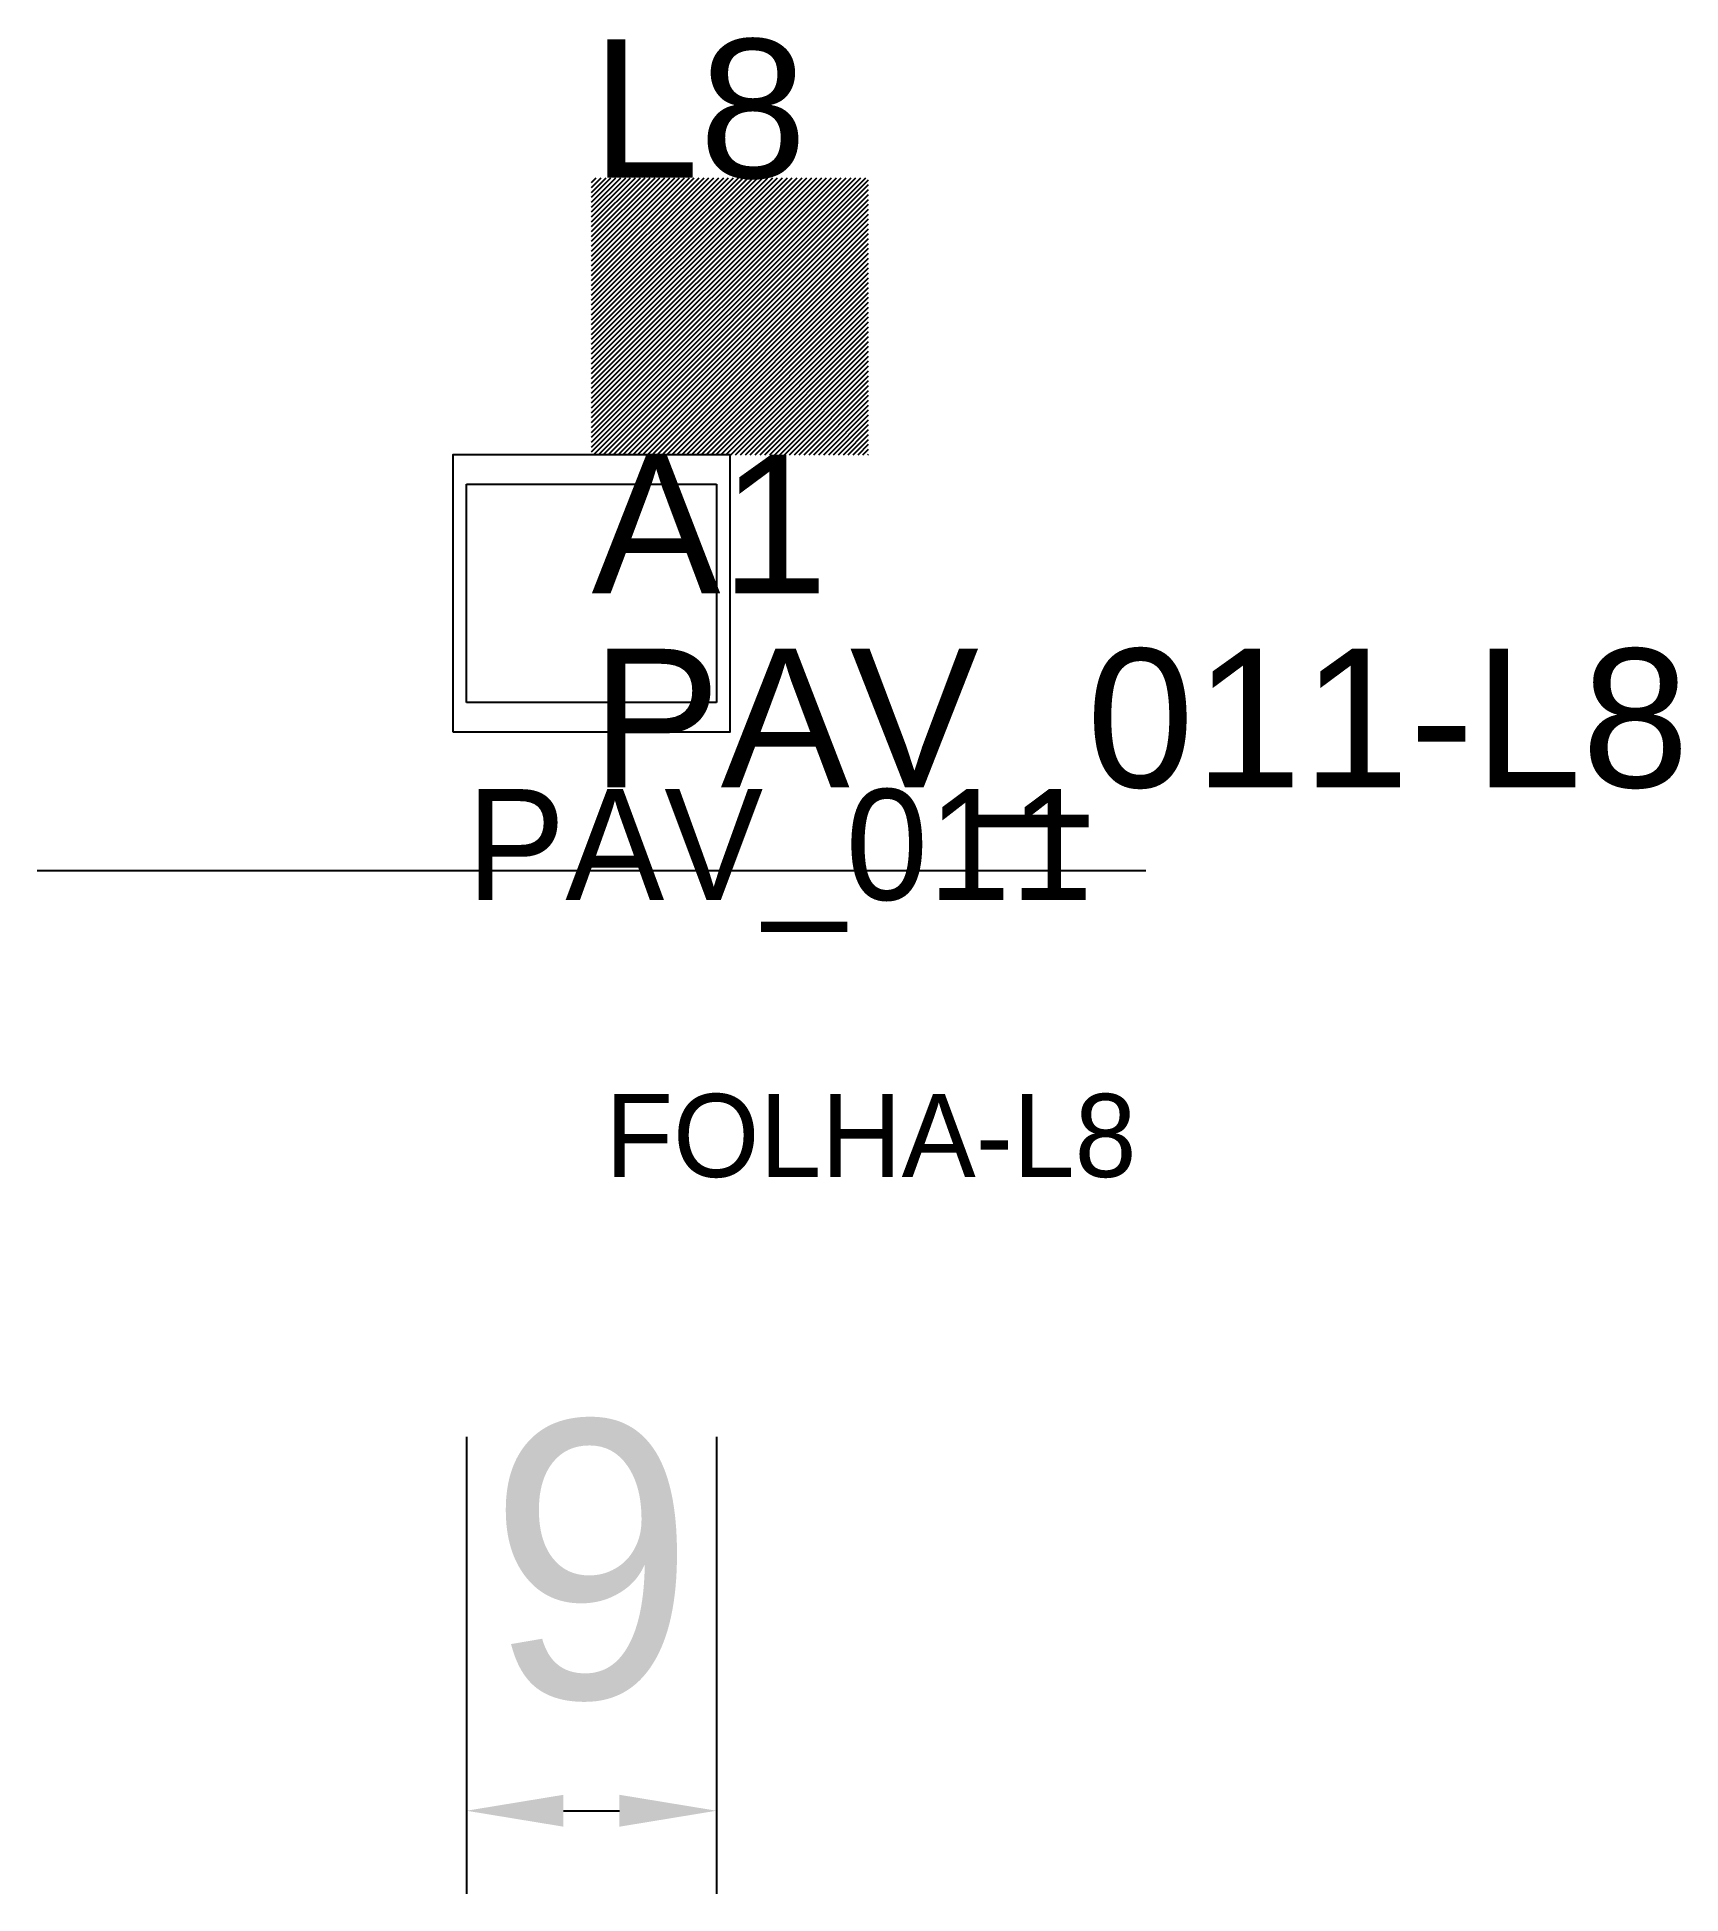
# Model space of a CAD drawing. Header units: metres. Extents: x 206.7 to 266, y 150.6 to 217.6.
import ezdxf

# ---------------------------------------------------------------- set-up
doc = ezdxf.new("R2010")
doc.units = ezdxf.units.M
for name, color, linetype in [('3', 3, 'CONTINUOUS'), ('AUX00', 7, 'CONTINUOUS'), ('COTA', 241, 'CONTINUOUS'), ('FOLHA', 255, 'CONTINUOUS'), ('Hachura', 251, 'CONTINUOUS'), ('NOMENCLATURA', 7, 'CONTINUOUS'), ('Nível', 160, 'CONTINUOUS'), ('Painéis', 200, 'CONTINUOUS'), ('Pilares', 5, 'CONTINUOUS'), ('REAPROVEITAMENTO', 251, 'CONTINUOUS'), ('SARR_2.2x7', 40, 'CONTINUOUS')]:
    doc.layers.add(name, color=color, linetype=linetype)
doc.styles.add('ARIAL', font='Arial.ttf')
doc.styles.add('STR_STANDARD', font='arial.ttf')
doc.dimstyles.new('EZ DXF', dxfattribs={"dimtxt": 10, "dimasz": 3.5, "dimexe": 3, "dimexo": 1.5, "dimgap": 1, "dimtad": 1, "dimdec": 1, "dimdsep": 46, "dimcen": 2.5, "dimazin": 3, "dimtfac": 1, "dimtmove": 0, "dimatfit": 3})

msp = doc.modelspace()

# ---------------------------------------------------------------- hatches: boundary and pattern name
at = {"layer": 'Hachura'}
h = msp.add_hatch(dxfattribs=at)
h.set_pattern_fill('ANSI31', scale=50)
h.paths.add_polyline_path([(222.2, 201.5), (231.220906, 201.5), (231.220906, 193.629286), (222.2, 193.629286)])
h = msp.add_hatch(dxfattribs=at)
h.set_pattern_fill('ANSI31', scale=50)
h.paths.add_polyline_path([(222.2, 201.5), (231.220906, 201.5), (231.220906, 193.629286), (222.2, 193.629286)])
at = {"layer": 'Reaproveitamento'}
h = msp.add_hatch(dxfattribs=at)
h.set_pattern_fill('SOLID')
h.paths.add_polyline_path([(226.710453, 202.564643), (236.710453, 202.564643), (236.710453, 212.564643), (226.710453, 212.564643)])
h = msp.add_hatch(dxfattribs=at)
h.set_pattern_fill('SOLID')
h.paths.add_polyline_path([(226.710453, 202.564643), (236.710453, 202.564643), (236.710453, 212.564643), (226.710453, 212.564643)])

# ---------------------------------------------------------------- linework, layer by layer
at = {"layer": 'Painéis', "color": 200}
for p, q in [((222.2, 201.5), (231.220906, 201.5)), ((222.2, 193.629286), (222.2, 201.5)), ((222.2, 201.5), (231.220906, 201.5)), ((222.2, 193.629286), (222.2, 201.5)), ((231.220906, 201.5), (231.220906, 193.629286)), ((231.220906, 201.5), (231.220906, 193.629286)), ((231.220906, 193.629286), (222.2, 193.629286)), ((231.220906, 193.629286), (222.2, 193.629286))]:
    msp.add_line(p, q, dxfattribs=at)
at = {"layer": 'Pilares'}
msp.add_lwpolyline([(221.710453, 192.564643), (231.710453, 192.564643), (231.710453, 202.564643), (221.710453, 202.564643)], close=True, dxfattribs=at)
msp.add_lwpolyline([(221.710453, 192.564643), (231.710453, 192.564643), (231.710453, 202.564643), (221.710453, 202.564643)], close=True, dxfattribs=at)
at = {"layer": 'SARR_2.2x7'}
msp.add_line((206.710453, 187.564643), (246.710453, 187.564643), dxfattribs=at)
msp.add_line((206.710453, 187.564643), (246.710453, 187.564643), dxfattribs=at)

# ---------------------------------------------------------------- texts
at = {"layer": '3', "style": 'STR_STANDARD'}
msp.add_text('A1', height=5, dxfattribs=at).set_placement((226.710453, 197.564643))
msp.add_text('A1', height=5, dxfattribs=at).set_placement((226.710453, 197.564643))
at = {"layer": 'AUX00', "style": 'STR_STANDARD'}
msp.add_text('PAV_011-L8', height=5, dxfattribs=at).set_placement((226.710453, 190.564643))
msp.add_text('PAV_011-L8', height=5, dxfattribs=at).set_placement((226.710453, 190.564643))
at = {"layer": 'FOLHA'}
msp.add_text('FOLHA-L8', height=3, dxfattribs=at).set_placement((227.2, 176.5))
msp.add_text('FOLHA-L8', height=3, dxfattribs=at).set_placement((227.2, 176.5))
at = {"layer": 'NOMENCLATURA', "insert": (226.710453, 217.564643), "char_height": 5, "attachment_point": 1, "style": 'ARIAL'}
msp.add_mtext('L8', dxfattribs=at)
msp.add_mtext('L8', dxfattribs=at)
at = {"layer": 'Nível'}
msp.add_text('PAV_011', height=4, dxfattribs=at).set_placement((222.2, 186.5))
msp.add_text('PAV_011', height=4, dxfattribs=at).set_placement((222.2, 186.5))

# ---------------------------------------------------------------- dimensions: what is measured, and where the dimension line sits
at = {"layer": 'COTA'}
msp.add_linear_dim(base=(222.2, 153.629286), p1=(222.2, 168.629286), p2=(231.220906, 168.629286), dimstyle='EZ DXF', dxfattribs=at).render()
msp.add_linear_dim(base=(222.2, 153.629286), p1=(222.2, 168.629286), p2=(231.220906, 168.629286), dimstyle='EZ DXF', dxfattribs=at).render()

doc.saveas('drawing.dxf')
